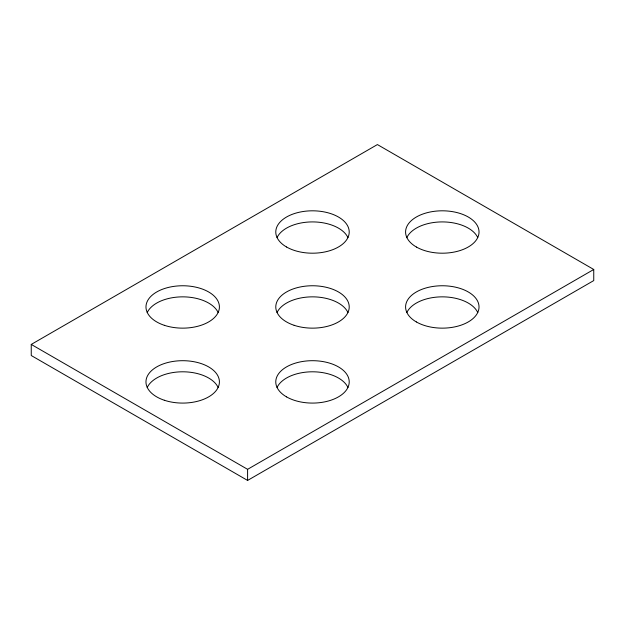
<?xml version="1.0" encoding="UTF-8"?>
<svg xmlns="http://www.w3.org/2000/svg" width="625" height="625" viewBox="0 0 625 625"><rect width="100%" height="100%" fill="white"/><g stroke="black" fill="none" stroke-linecap="round" stroke-linejoin="round"><path stroke-width="0.94" d="M31.25 344.422L377.406 144.57L593.75 269.477L593.75 280.578L247.594 480.43L31.25 355.523L31.25 344.422L247.594 469.328L593.75 269.477M247.594 469.328L247.594 480.43M277.039 387.508A36.719 21.195 0 0 1 312.5 371.797A36.719 21.195 0 0 1 347.961 387.508M147.227 387.508A36.719 21.195 0 0 1 182.695 371.797A36.719 21.195 0 0 1 218.156 387.508M277.039 312.562A36.719 21.195 0 0 1 312.5 296.852A36.719 21.195 0 0 1 347.961 312.562M406.844 312.562A36.719 21.195 0 0 1 442.305 296.852A36.719 21.195 0 0 1 477.773 312.562M277.039 237.625A36.719 21.195 0 0 1 312.5 221.914A36.719 21.195 0 0 1 347.961 237.625M406.797 237.719A36.719 21.195 0 0 1 442.133 221.914A36.719 21.195 0 0 1 477.727 237.523M147.227 312.562A36.719 21.195 0 0 1 182.695 296.852A36.719 21.195 0 0 1 218.156 312.562M286.539 396.883A36.719 21.195 0 0 0 347.961 387.375A36.719 21.195 0 0 0 303 361.414A36.719 21.195 0 0 0 286.539 396.883M164.336 400.25A36.719 21.195 0 0 0 219.406 381.891A36.719 21.195 0 0 0 164.336 363.531A36.719 21.195 0 0 0 164.336 400.25M294.141 325.305A36.719 21.195 0 0 0 349.219 306.945A36.719 21.195 0 0 0 294.141 288.594A36.719 21.195 0 0 0 294.141 325.305M416.344 321.938A36.719 21.195 0 0 0 477.773 312.438A36.719 21.195 0 0 0 432.805 286.477A36.719 21.195 0 0 0 416.344 321.938M286.539 246.992A36.719 21.195 0 0 0 347.961 237.492A36.719 21.195 0 0 0 303 211.531A36.719 21.195 0 0 0 286.539 246.992M416.469 247.062A36.719 21.195 0 0 0 477.82 237.391A36.719 21.195 0 0 0 432.633 211.555A36.719 21.195 0 0 0 416.469 247.062M164.336 325.305A36.719 21.195 0 0 0 219.406 306.945A36.719 21.195 0 0 0 164.336 288.594A36.719 21.195 0 0 0 164.336 325.305"/></g></svg>
